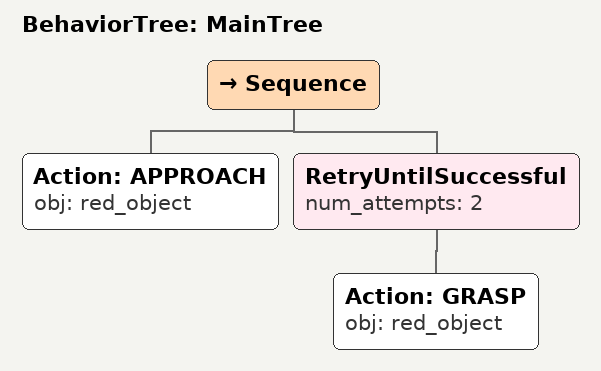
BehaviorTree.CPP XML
<root main_tree_to_execute="MainTree">
  <BehaviorTree ID="MainTree">
    <Sequence>
      <!-- Approach red_object -->
      <Action ID="APPROACH" obj="red_object" />
      <!-- Retry GRASP red_object up to 2 attempts -->
      <RetryUntilSuccessful num_attempts="2">
        <!-- Grasp red_object -->
        <Action ID="GRASP" obj="red_object" />
      </RetryUntilSuccessful>
    </Sequence>
  </BehaviorTree>
</root>
